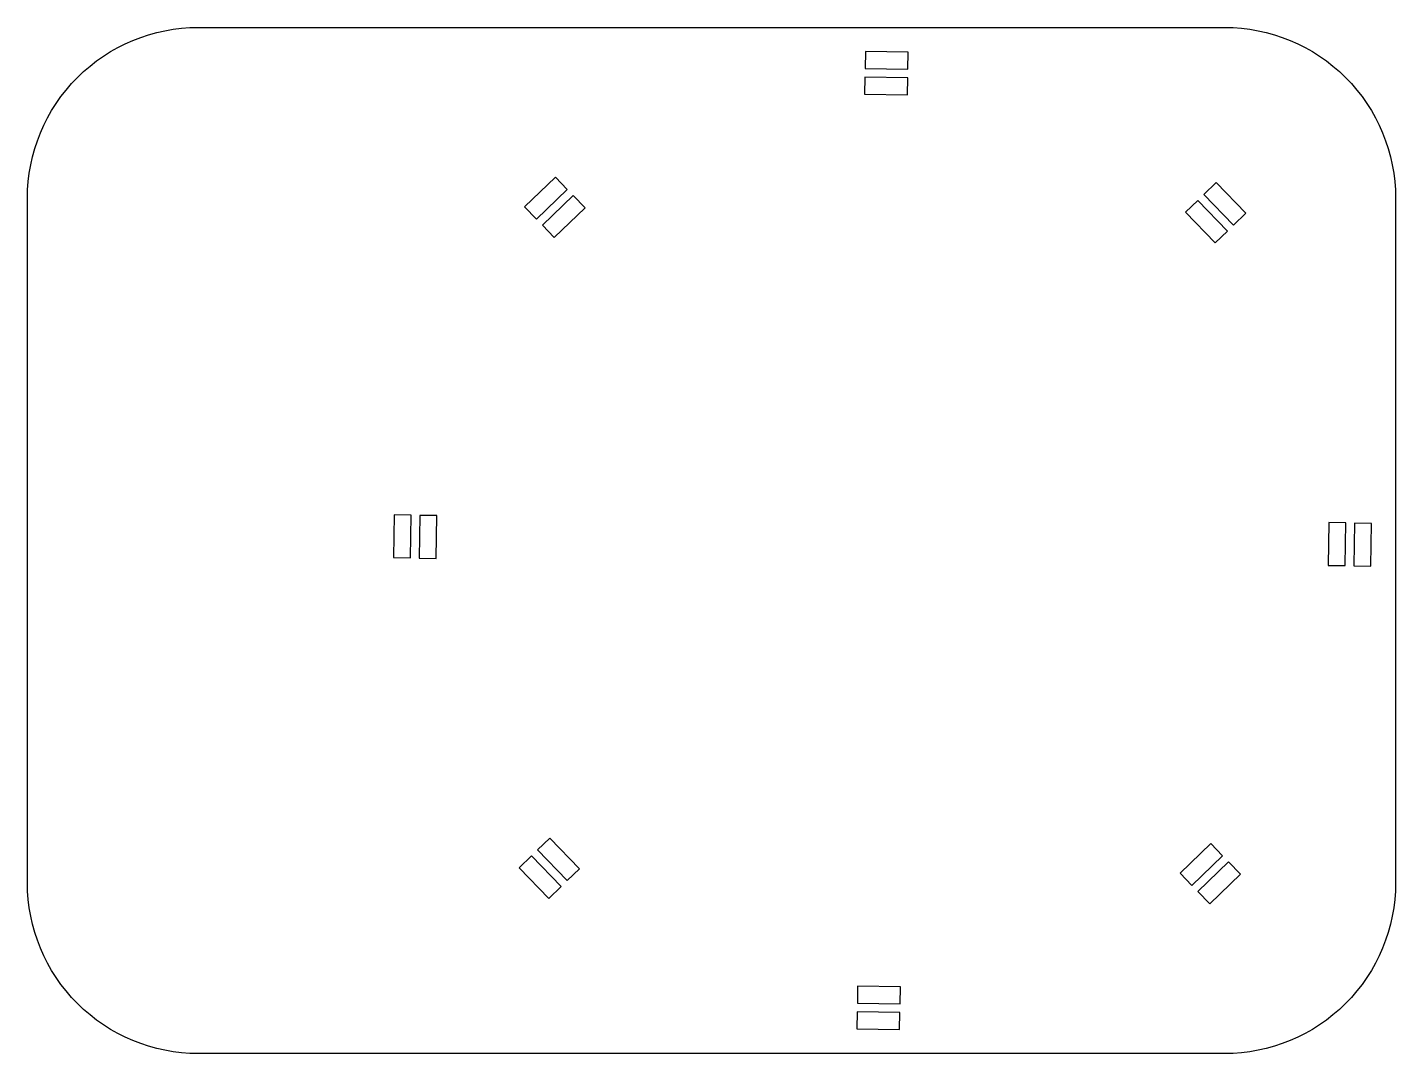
# Model space of a CAD drawing. Header units: millimetres. Extents: x -170 to -10, y -110 to 10.
import ezdxf

# ---------------------------------------------------------------- set-up
doc = ezdxf.new("R2010")
doc.units = ezdxf.units.MM
doc.layers.get('0').update_dxf_attribs({"linetype": 'CONTINUOUS'})

msp = doc.modelspace()

# ---------------------------------------------------------------- linework, layer by layer
msp.add_lwpolyline([(-30, 10, -0.414214), (-10, -10), (-10, -90, -0.414214), (-30, -110), (-150, -110, -0.414214), (-170, -90), (-170, -10, -0.414214), (-150, 10)], format="xyb", close=True)
for points in [[(-67, 7.11), (-72, 7.19), (-72.04, 5.19), (-67.04, 5.11)], [(-67.09, 2.11), (-67.06, 4.11), (-72.06, 4.19), (-72.09, 2.19)], [(-108.26, -7.5), (-111.86, -10.97), (-110.47, -12.41), (-106.87, -8.94)], [(-27.5, -11.74), (-30.97, -8.14), (-32.41, -9.53), (-28.94, -13.13)], [(-104.79, -11.1), (-106.18, -9.66), (-109.77, -13.13), (-108.39, -14.57)], [(-31.1, -15.21), (-29.66, -13.82), (-33.13, -10.23), (-34.57, -11.61)], [(-127.11, -47), (-127.19, -52), (-125.19, -52.04), (-125.11, -47.04)], [(-122.11, -47.09), (-124.11, -47.06), (-124.19, -52.06), (-122.19, -52.09)], [(-17.89, -52.91), (-15.89, -52.94), (-15.81, -47.94), (-17.81, -47.91)], [(-12.89, -53), (-12.81, -48), (-14.81, -47.96), (-14.89, -52.96)], [(-108.9, -84.79), (-110.34, -86.18), (-106.87, -89.77), (-105.43, -88.39)], [(-35.21, -88.9), (-33.82, -90.34), (-30.23, -86.87), (-31.61, -85.43)], [(-112.5, -88.26), (-109.03, -91.86), (-107.59, -90.47), (-111.06, -86.87)], [(-31.74, -92.5), (-28.14, -89.03), (-29.53, -87.59), (-33.13, -91.06)], [(-72.91, -102.11), (-72.94, -104.11), (-67.94, -104.19), (-67.91, -102.19)], [(-73, -107.11), (-68, -107.19), (-67.96, -105.19), (-72.96, -105.11)]]:
    msp.add_lwpolyline(points, close=True)

doc.saveas('drawing.dxf')
